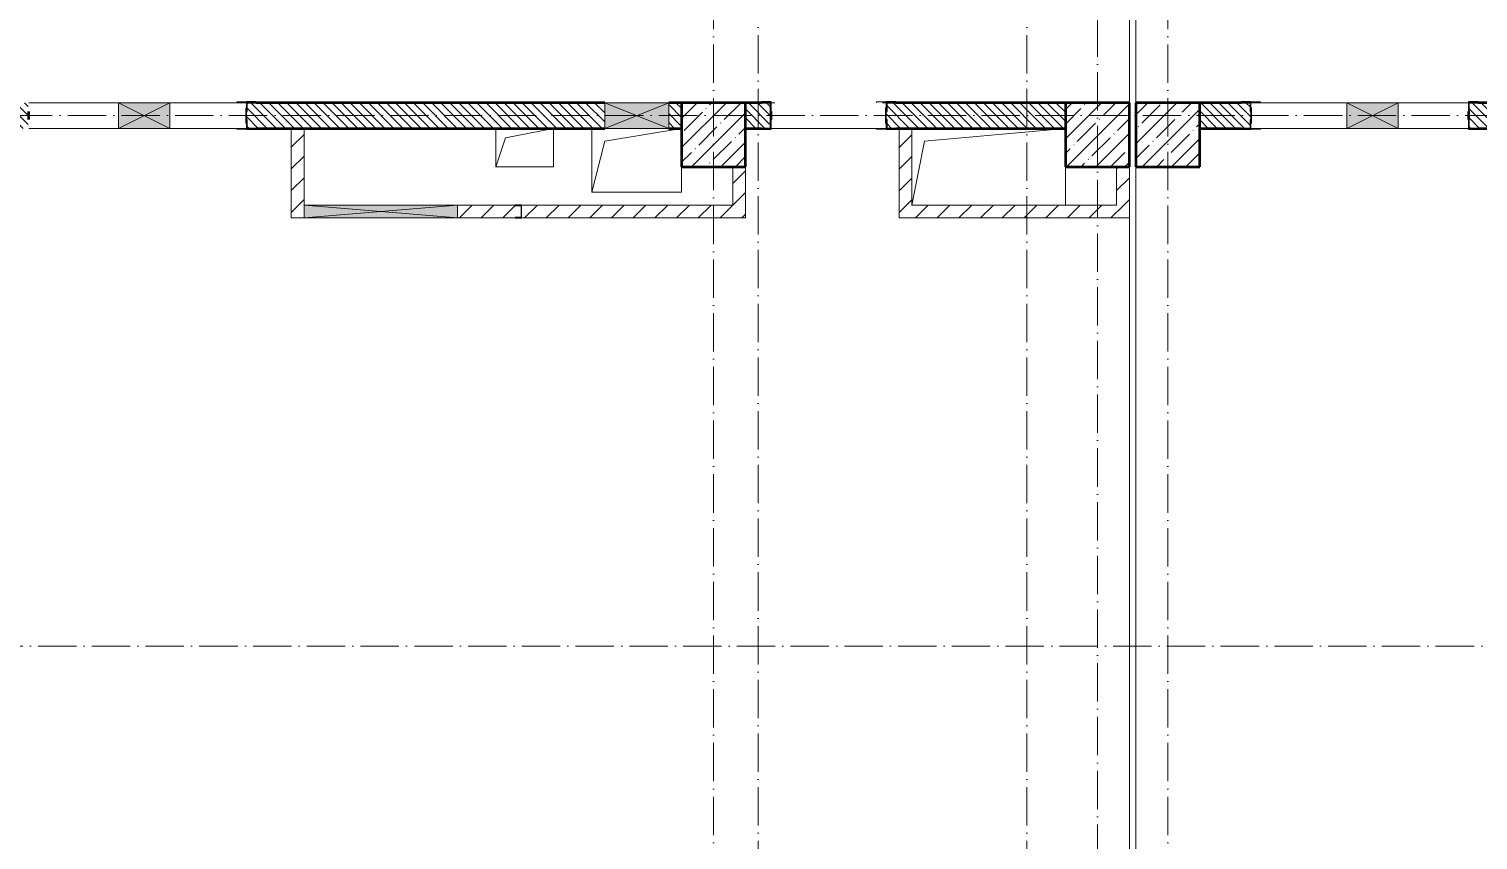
# Model space of a CAD drawing. Header units: millimetres. Extents: x -213536 to 1564669, y -45299 to 942238.
# Drawn here: x 47658 to 58983, y 459332 to 465674 of the extents above; entities that cross this region are included whole.
import ezdxf

# ---------------------------------------------------------------- set-up
doc = ezdxf.new("R2010")
doc.units = ezdxf.units.MM
doc.linetypes.add('50_200_ШТРИХ_1Т_ш5_п1_п1_', pattern=[700, 500, -100, 0, -100])
for name, color, linetype, lineweight in [('3.1) ЖБ окна 1.2 м', 102, 'Continuous', 30), ('A-DETL-GENF-OTLN', 7, 'Continuous', 9), ('A-FLOR-____-OTLN', 7, 'Continuous', 9), ('A-GENM-____-MCUT', 7, 'Continuous', 25), ('A-GENM-____-OTLN', 7, 'Continuous', 9), ('A-GENM-____-OTLN-1', 7, 'Continuous', 25), ('A-GLAZ-____-OTLN', 7, 'Continuous', 9), ('A-WALL-____-MCUT-2', 7, 'Continuous', 50), ('A-WALL-____-PATT-1', 7, 'Continuous', 9), ('A-WALL-FNSH-MCUT-1', 7, 'Continuous', 9), ('I-WALL-____-OTLN', 7, 'Continuous', 9), ('S-COLS-____-MCUT', 7, 'Continuous', 50), ('S-COLS-____-OTLN', 7, 'Continuous', 9), ('S-GRID-____-OTLN-1', 7, '50_200_ШТРИХ_1Т_ш5_п1_п1_', 9)]:
    doc.layers.add(name, color=color, linetype=linetype, lineweight=lineweight)
pattern_1 = [(45, (-15591.66, 459015.94), (-84.85281, 84.85281), [])]
pattern_2 = [(135, (-15591.663, 459015.94), (-35.35534, -35.35534), [])]

# ---------------------------------------------------------------- blocks, each defined once
blk = doc.blocks.new('BSC_Колонна _Прямоугольная - 500х500-V56-АР1_План отверстий 2 этажа в осях 1-64_А-ГГ')
at = {"layer": 'S-COLS-____-OTLN'}
h = blk.add_hatch(dxfattribs=at)
h.set_pattern_fill('FP_85', color=256, style=0, pattern_type=2)
h.set_pattern_definition([(45, (-68600, -5831.04), (-114.04925, 114.04925), []), (45, (-68485.95, -5831.04), (-114.04925, 114.04925), [201.613, -40.323, 3.353, -36.97])])
h.paths.add_polyline_path([(-250, -250), (250, -250), (250, 250), (-250, 250)], flags=0)
at = {"layer": 'S-COLS-____-MCUT'}
for p, q in [((250, 250), (-250, 250)), ((-250, 250), (-250, -250)), ((250, -250), (250, 250)), ((-250, -250), (250, -250))]:
    blk.add_line(p, q, dxfattribs=at)
blk = doc.blocks.new('BSC_Колонна _Прямоугольная - 500х500-V113-АР1_План отверстий 2 этажа в осях 1-64_А-ГГ')
at = {"layer": 'S-COLS-____-OTLN'}
h = blk.add_hatch(dxfattribs=at)
h.set_pattern_fill('FP_142', color=256, style=0, pattern_type=2)
h.set_pattern_definition([(45, (-71600, -5831.04), (-114.04925, 114.04925), []), (45, (-71485.95, -5831.04), (-114.04925, 114.04925), [201.613, -40.323, 3.353, -36.97])])
h.paths.add_polyline_path([(-250, -250), (250, -250), (250, 250), (-250, 250)], flags=0)
at = {"layer": 'S-COLS-____-MCUT'}
for p, q in [((250, 250), (-250, 250)), ((-250, 250), (-250, -250)), ((250, -250), (250, 250)), ((-250, -250), (250, -250))]:
    blk.add_line(p, q, dxfattribs=at)
blk = doc.blocks.new('BSC_Колонна _Прямоугольная - 500х500-V131-АР1_План отверстий 2 этажа в осях 1-64_А-ГГ')
at = {"layer": 'S-COLS-____-OTLN'}
h = blk.add_hatch(dxfattribs=at)
h.set_pattern_fill('FP_161', color=256, style=0, pattern_type=2)
h.set_pattern_definition([(45, (-72150, -5831.04), (-114.04925, 114.04925), []), (45, (-72035.95, -5831.04), (-114.04925, 114.04925), [201.613, -40.323, 3.353, -36.97])])
h.paths.add_polyline_path([(-250, -250), (250, -250), (250, 250), (-250, 250)], flags=0)
at = {"layer": 'S-COLS-____-MCUT'}
for p, q in [((250, 250), (-250, 250)), ((-250, 250), (-250, -250)), ((250, -250), (250, 250)), ((-250, -250), (250, -250))]:
    blk.add_line(p, q, dxfattribs=at)
blk = doc.blocks.new('Фахверк_СКБ_Уголок - 200_3960_зеркало-28268689-АР1_План отверстий 2 этажа в осях 1-64_А-ГГ')
at = {"layer": 'A-GENM-____-MCUT'}
for p, q in [((200, 156), (125, 156)), ((125, 156), (125, 81)), ((131, 81), (131, 150)), ((131, 150), (200, 150)), ((200, 150), (200, 156)), ((125, 81), (131, 81)), ((131, 19), (125, 19)), ((125, 19), (125, -56)), ((131, -50), (131, 19)), ((125, -56), (200, -56)), ((200, -50), (131, -50)), ((200, -56), (200, -50))]:
    blk.add_line(p, q, dxfattribs=at)
blk = doc.blocks.new('Фахверк_СКБ_Уголок - 200_3960-28268576-АР1_План отверстий 2 этажа в осях 1-64_А-ГГ')
at = {"layer": 'A-GENM-____-MCUT'}
for p, q in [((200, 156), (125, 156)), ((125, 156), (125, 81)), ((131, 81), (131, 150)), ((131, 150), (200, 150)), ((200, 150), (200, 156)), ((125, 81), (131, 81)), ((131, 19), (125, 19)), ((125, 19), (125, -56)), ((131, -50), (131, 19)), ((125, -56), (200, -56)), ((200, -50), (131, -50)), ((200, -56), (200, -50))]:
    blk.add_line(p, q, dxfattribs=at)
blk = doc.blocks.new('154_Стойка_СКБ_Уголок - СМ-2480_200-28346303-АР1_План отверстий 2 этажа в осях 1-64_А-ГГ')
at = {"layer": 'A-GENM-____-MCUT'}
for p, q in [((125, 156), (125, 81)), ((200, 156), (125, 156)), ((131, 81), (131, 150)), ((131, 150), (200, 150)), ((200, 150), (200, 156)), ((125, 81), (131, 81)), ((131, 19), (125, 19)), ((125, 19), (125, -56)), ((131, -50), (131, 19)), ((125, -56), (200, -56)), ((200, -50), (131, -50)), ((200, -56), (200, -50))]:
    blk.add_line(p, q, dxfattribs=at)
blk = doc.blocks.new('Стойка_Влож_Полоса боковая - Полоса-28213942-АР1_План отверстий 2 этажа в осях 1-64_А-ГГ')
at = {"layer": 'A-GENM-____-OTLN'}
for p, q in [((-5, 60), (0, 60)), ((-5, -60), (-5, 60)), ((0, 31), (0, -31)), ((0, -60), (-5, -60))]:
    blk.add_line(p, q, dxfattribs=at)
blk = doc.blocks.new('Стойка_Влож_Уголок_Опорный - Уголок-28213941-АР1_План отверстий 2 этажа в осях 1-64_А-ГГ')
at = {"layer": 'A-GENM-____-OTLN'}
for p, q in [((-212, -6), (-212, 0)), ((0, 0), (0, -6)), ((-212, -75), (-212, -6)), ((-212, -6), (-206, -6)), ((-212, -75), (-206, -75)), ((-6, -6), (0, -6)), ((-6, -75), (0, -75)), ((0, -6), (0, -75))]:
    blk.add_line(p, q, dxfattribs=at)
blk = doc.blocks.new('154_Фахверк_СКБ_Швеллер - Тип_100_3960-28318856-АР1_План отверстий 2 этажа в осях 1-64_А-ГГ')
at = {"layer": 'A-GENM-____-MCUT'}
for p, q in [((175, 50), (125, 50)), ((125, 50), (125, -50)), ((128, 47), (175, 47)), ((128, -47), (128, 47)), ((175, 47), (175, 50)), ((125, -50), (175, -50)), ((175, -47), (128, -47)), ((175, -50), (175, -47))]:
    blk.add_line(p, q, dxfattribs=at)
blk = doc.blocks.new('AR_Отверстие прямоугольное _в плите_ - AR_Отверстие прямоугольное _в плите_-30552548-АР1_План отверстий 2 этажа в осях 1-64_А-ГГ')
at = {"layer": 'A-GENM-____-OTLN'}
for p, q in [((-500, 200), (600, 300)), ((-600, -300), (-500, 200)), ((600, -300), (600, 0))]:
    blk.add_line(p, q, dxfattribs=at)
blk = doc.blocks.new('AR_Отверстие прямоугольное _в плите_ - AR_Отверстие прямоугольное _в плите_-30553029-АР1_План отверстий 2 этажа в осях 1-64_А-ГГ')
at = {"layer": 'A-GENM-____-OTLN'}
for p, q in [((-350, 250), (-350, -250)), ((-250, 150), (350, 250)), ((-350, -250), (-250, 150)), ((350, -250), (350, -50)), ((-350, -250), (350, -250))]:
    blk.add_line(p, q, dxfattribs=at)
blk = doc.blocks.new('AR_Отверстие прямоугольное _в плите_ - AR_Отверстие прямоугольное _в плите_-V184-АР1_План отверстий 2 этажа в осях 1-64_А-ГГ')
at = {"layer": 'A-GENM-____-OTLN'}
for p, q in [((-225, 150), (-225, -150)), ((-150, 75), (225, 150)), ((225, -150), (225, 150)), ((-225, -150), (-150, 75)), ((-225, -150), (225, -150))]:
    blk.add_line(p, q, dxfattribs=at)
blk = doc.blocks.new('AR_Отверстие прямоугольное _в стене__БезПР - AR_Отверстие прямоугольное _в стене__БезПР-36427847-АР1_План отверстий 2 этажа в осях 1-64_А-ГГ')
at = {"layer": 'A-GLAZ-____-OTLN'}
blk.add_hatch(color=256, dxfattribs=at).paths.add_polyline_path([(250, 100), (-250, 100), (-250, -100), (250, -100)], flags=0)
at = {"layer": 'A-DETL-GENF-OTLN'}
for p, q in [((-250, -100), (-250, 100)), ((-250, 100), (250, 100)), ((250, 100), (-250, -100)), ((-250, 100), (250, -100)), ((250, 100), (-250, 100)), ((-250, 100), (-250, -100)), ((250, 100), (250, -100)), ((250, -100), (250, 100)), ((250, -100), (-250, -100)), ((-250, -100), (250, -100))]:
    blk.add_line(p, q, dxfattribs=at)
at = {"layer": 'A-GLAZ-____-OTLN'}
blk.add_line((250, 100), (-250, 100), dxfattribs=at)
blk = doc.blocks.new('AR_Отверстие прямоугольное _в стене__БезПР - AR_Отверстие прямоугольное _в стене__БезПР-36428632-АР1_План отверстий 2 этажа в осях 1-64_А-ГГ')
at = {"layer": 'A-GLAZ-____-OTLN'}
blk.add_hatch(color=256, dxfattribs=at).paths.add_polyline_path([(-200, -100), (200, -100), (200, 100), (-200, 100)], flags=0)
at = {"layer": 'A-DETL-GENF-OTLN'}
for p, q in [((-200, -100), (-200, 100)), ((-200, 100), (200, 100)), ((200, 100), (-200, -100)), ((-200, 100), (200, -100)), ((200, 100), (-200, 100)), ((-200, 100), (-200, -100)), ((200, 100), (200, -100)), ((200, -100), (200, 100)), ((200, -100), (-200, -100)), ((-200, -100), (200, -100))]:
    blk.add_line(p, q, dxfattribs=at)
at = {"layer": 'A-GLAZ-____-OTLN'}
blk.add_line((200, 100), (-200, 100), dxfattribs=at)
blk = doc.blocks.new('AR_Отверстие прямоугольное _в стене__БезПР - AR_Отверстие прямоугольное _в стене__БезПР-36428102-АР1_План отверстий 2 этажа в осях 1-64_А-ГГ')
at = {"layer": 'A-GLAZ-____-OTLN'}
blk.add_hatch(color=256, dxfattribs=at).paths.add_polyline_path([(-600, 50), (-600, -50), (600, -50), (600, 50)], flags=0)
at = {"layer": 'A-DETL-GENF-OTLN'}
for p, q in [((-600, -50), (-600, 50)), ((-600, 50), (600, 50)), ((600, 50), (-600, -50)), ((-600, 50), (600, -50)), ((600, 50), (-600, 50)), ((-600, 50), (-600, -50)), ((600, 50), (600, -50)), ((600, -50), (600, 50)), ((600, -50), (-600, -50)), ((-600, -50), (600, -50))]:
    blk.add_line(p, q, dxfattribs=at)
at = {"layer": 'A-GLAZ-____-OTLN'}
blk.add_line((600, 50), (-600, 50), dxfattribs=at)
blk = doc.blocks.new('2этаж')
at = {"layer": 'S-GRID-____-OTLN-1', "color": 251, "ltscale": 0.6, "true_color": 0x636466}
for p, q in [((53358.3, 508896.9), (53358.3, 454533.3)), ((55458.3, 508896.9), (55458.3, 454750.2)), ((53008.3, 454750.2), (53008.3, 469166.5)), ((56008.3, 454533.3), (56008.3, 469166.5)), ((56558.3, 454750.2), (56558.3, 469166.5)), ((74727.1, 464997), (-20260.4, 464997)), ((88359, 460847), (-20260.4, 460847))]:
    blk.add_line(p, q, dxfattribs=at)

msp = doc.modelspace()

# ---------------------------------------------------------------- hatches: boundary and pattern name
at = {"layer": 'A-WALL-____-PATT-1'}
h = msp.add_hatch(dxfattribs=at)
h.set_pattern_fill('FP_6', color=256, style=0, pattern_type=2)
h.set_pattern_definition(pattern_2)
h.paths.add_polyline_path([(52658.3, 464897), (52758.3, 464897), (52758.3, 465097), (52658.3, 465097), (52658.3, 464902.9)], flags=0)
h.paths.add_polyline_path([(52158.3, 464897), (52158.3, 465097), (49364.3, 465096.6), (49364.3, 465028), (49358.3, 465028), (49358.3, 464966), (49364.3, 464966), (49364.3, 464897), (51558.3, 464897)], flags=0)
h.paths.add_polyline_path([(47583.3, 464897), (47652.3, 464897), (47652.3, 464966), (47658.3, 464966), (47658.3, 465028), (47652.3, 465028), (47652.3, 465097), (47258.3, 465097), (47258.3, 464897)], flags=0)
h = msp.add_hatch(dxfattribs=at)
h.set_pattern_fill('FP_6', color=256, style=0, pattern_type=2)
h.set_pattern_definition(pattern_2)
h.paths.add_polyline_path([(54433.3, 464897), (55758.3, 464897), (55758.3, 465097), (54364.3, 465097), (54364.3, 465028), (54358.3, 465028), (54358.3, 464966), (54364.3, 464966), (54364.3, 464897)], flags=0)
h.paths.add_polyline_path([(53383.3, 464897), (53452.3, 464897), (53452.3, 464966), (53458.3, 464966), (53458.3, 465028), (53452.3, 465028), (53452.3, 465097), (53258.3, 465097), (53258.3, 464897), (53325.8, 464897)], flags=0)
h = msp.add_hatch(dxfattribs=at)
h.set_pattern_fill('FP_6', color=256, style=0, pattern_type=2)
h.set_pattern_definition(pattern_2)
h.paths.add_polyline_path([(59114.3, 464897), (59308.3, 464897), (59308.3, 465097), (58914.3, 465097), (58914.3, 465028), (58908.3, 465028), (58908.3, 464966), (58914.3, 464966), (58914.3, 464897), (58983.3, 464897)], flags=0)
h.paths.add_polyline_path([(56808.3, 464897), (57202.3, 464897), (57202.3, 464966), (57208.3, 464966), (57208.3, 465028), (57202.3, 465028), (57202.3, 465097), (56808.3, 465097), (56808.3, 464937)], flags=0)
h = msp.add_hatch(dxfattribs=at)
h.set_pattern_fill('FP_4', color=256, style=0, pattern_type=2)
h.set_pattern_definition(pattern_1)
h.paths.add_polyline_path([(49808.3, 464197), (49808.3, 464897), (49708.3, 464897), (49708.3, 464197)], flags=0)
h = msp.add_hatch(dxfattribs=at)
h.set_pattern_fill('FP_4', color=256, style=0, pattern_type=2)
h.set_pattern_definition(pattern_1)
h.paths.add_polyline_path([(54558.3, 464297), (54558.3, 464897), (54458.3, 464897), (54458.3, 464297)], flags=0)
h = msp.add_hatch(dxfattribs=at)
h.set_pattern_fill('FP_4', color=256, style=0, pattern_type=2)
h.set_pattern_definition(pattern_1)
h.paths.add_polyline_path([(53258.3, 464297), (53258.3, 464597), (53158.3, 464597), (53158.3, 464297)], flags=0)
h = msp.add_hatch(dxfattribs=at)
h.set_pattern_fill('FP_4', color=256, style=0, pattern_type=2)
h.set_pattern_definition(pattern_1)
h.paths.add_polyline_path([(56258.3, 464297), (56258.3, 464597), (56158.3, 464597), (56158.3, 464297)], flags=0)
h = msp.add_hatch(dxfattribs=at)
h.set_pattern_fill('FP_4', color=256, style=0, pattern_type=2)
h.set_pattern_definition(pattern_1)
h.paths.add_polyline_path([(53258.3, 464197), (53258.3, 464297), (51508.3, 464297), (51508.3, 464197), (51558.3, 464197)], flags=0)
h.paths.add_polyline_path([(51458.3, 464197), (51458.3, 464200), (51505.3, 464200), (51505.3, 464294), (51458.3, 464294), (51458.3, 464297), (51008.3, 464297), (51008.3, 464197)], flags=0)
h = msp.add_hatch(dxfattribs=at)
h.set_pattern_fill('FP_4', color=256, style=0, pattern_type=2)
h.set_pattern_definition(pattern_1)
h.paths.add_polyline_path([(56258.3, 464197), (56258.3, 464297), (54458.3, 464297), (54458.3, 464197), (55093.2, 464197)], flags=0)

# ---------------------------------------------------------------- linework, layer by layer
at = {"layer": 'A-FLOR-____-OTLN'}
for p, q in [((56258.3, 465097), (56258.3, 467997)), ((56308.3, 467997), (56308.3, 465097)), ((51308.3, 464597), (51308.3, 464897)), ((51758.3, 464897), (51758.3, 464597)), ((52058.3, 464397), (52058.3, 464897)), ((51758.3, 464597), (51308.3, 464597)), ((52758.3, 464597), (52758.3, 464397)), ((55758.3, 464597), (55758.3, 464297)), ((56308.3, 464597), (56308.3, 457597)), ((52758.3, 464397), (52058.3, 464397)), ((56258.3, 457597), (56258.3, 464197))]:
    msp.add_line(p, q, dxfattribs=at)
at = {"layer": 'A-WALL-____-MCUT-2'}
for p, q in [((47658.3, 464966), (47658.3, 465028)), ((52158.3, 465097), (49433.3, 465097)), ((52758.3, 465097), (52658.3, 465097)), ((53383.3, 465097), (53258.3, 465097)), ((53458.3, 464966), (53458.3, 465028)), ((55758.3, 465097), (54433.3, 465097)), ((57133.3, 465097), (56808.3, 465097)), ((58908.3, 465028), (58908.3, 464966)), ((59308.3, 465097), (58983.3, 465097)), ((49433.3, 464897), (52158.3, 464897)), ((52658.3, 464897), (52758.3, 464897)), ((53258.3, 464897), (53383.3, 464897)), ((54433.3, 464897), (55758.3, 464897)), ((56808.3, 464897), (57133.3, 464897)), ((58983.3, 464897), (59308.3, 464897))]:
    msp.add_line(p, q, dxfattribs=at)
at = {"layer": 'A-WALL-FNSH-MCUT-1'}
for p, q in [((49708.3, 464897), (49708.3, 464197)), ((49808.3, 464297), (49808.3, 464897)), ((54458.3, 464897), (54458.3, 464197)), ((54558.3, 464297), (54558.3, 464897)), ((53158.3, 464597), (53158.3, 464297)), ((53258.3, 464197), (53258.3, 464597)), ((56158.3, 464597), (56158.3, 464297)), ((56258.3, 464197), (56258.3, 464597)), ((51458.3, 464297), (51008.3, 464297)), ((53158.3, 464297), (51508.3, 464297)), ((56158.3, 464297), (54558.3, 464297)), ((49708.3, 464197), (49808.3, 464197)), ((51008.3, 464197), (51458.3, 464197)), ((51508.3, 464197), (53258.3, 464197)), ((54458.3, 464197), (56258.3, 464197))]:
    msp.add_line(p, q, dxfattribs=at)
at = {"layer": 'I-WALL-____-OTLN'}
for p, q in [((47658.3, 465097), (48358.3, 465097)), ((48758.3, 465097), (49358.3, 465097)), ((53458.3, 465097), (53488.3, 465097)), ((54328.3, 465097), (54358.3, 465097)), ((57208.3, 465097), (57958.3, 465097)), ((58358.3, 465097), (58908.3, 465097)), ((48358.3, 464897), (47658.3, 464897)), ((49358.3, 464897), (48758.3, 464897)), ((54358.3, 464897), (53458.3, 464897)), ((57958.3, 464897), (57208.3, 464897)), ((58908.3, 464897), (58358.3, 464897))]:
    msp.add_line(p, q, dxfattribs=at)

# ---------------------------------------------------------------- block references
at = {"layer": '3.1) ЖБ окна 1.2 м'}
msp.add_blockref('2этаж', (0, 0), dxfattribs=at)
at = {"layer": 'A-GENM-____-OTLN'}
for name, p, rotation in [('Стойка_Влож_Уголок_Опорный - Уголок-28213941-АР1_План отверстий 2 этажа в осях 1-64_А-ГГ', (49358.3, 464891), 269.9999999999995), ('Стойка_Влож_Уголок_Опорный - Уголок-28213941-АР1_План отверстий 2 этажа в осях 1-64_А-ГГ', (54358.3, 464891), 269.9999999999995), ('Стойка_Влож_Уголок_Опорный - Уголок-28213941-АР1_План отверстий 2 этажа в осях 1-64_А-ГГ', (57208.3, 465103), 89.99999999999955), ('Стойка_Влож_Полоса боковая - Полоса-28213942-АР1_План отверстий 2 этажа в осях 1-64_А-ГГ', (57208.3, 464997), 180)]:
    msp.add_blockref(name, p, dxfattribs=dict(at, rotation=rotation))
for name, p in [('Стойка_Влож_Полоса боковая - Полоса-28213942-АР1_План отверстий 2 этажа в осях 1-64_А-ГГ', (49358.3, 464997)), ('Стойка_Влож_Полоса боковая - Полоса-28213942-АР1_План отверстий 2 этажа в осях 1-64_А-ГГ', (54358.3, 464997)), ('AR_Отверстие прямоугольное _в плите_ - AR_Отверстие прямоугольное _в плите_-V184-АР1_План отверстий 2 этажа в осях 1-64_А-ГГ', (51533.3, 464747)), ('AR_Отверстие прямоугольное _в плите_ - AR_Отверстие прямоугольное _в плите_-30553029-АР1_План отверстий 2 этажа в осях 1-64_А-ГГ', (52408.3, 464647)), ('AR_Отверстие прямоугольное _в плите_ - AR_Отверстие прямоугольное _в плите_-30552548-АР1_План отверстий 2 этажа в осях 1-64_А-ГГ', (55158.3, 464597))]:
    msp.add_blockref(name, p, dxfattribs=at)
at = {"layer": 'A-GENM-____-OTLN-1'}
for name, p in [('154_Стойка_СКБ_Уголок - СМ-2480_200-28346303-АР1_План отверстий 2 этажа в осях 1-64_А-ГГ', (49233.3, 464947)), ('154_Стойка_СКБ_Уголок - СМ-2480_200-28346303-АР1_План отверстий 2 этажа в осях 1-64_А-ГГ', (54233.3, 464947)), ('Фахверк_СКБ_Уголок - 200_3960-28268576-АР1_План отверстий 2 этажа в осях 1-64_А-ГГ', (58783.3, 464947))]:
    msp.add_blockref(name, p, dxfattribs=at)
at = {"layer": 'A-GENM-____-OTLN-1', "rotation": 180}
for name, p in [('Фахверк_СКБ_Уголок - 200_3960_зеркало-28268689-АР1_План отверстий 2 этажа в осях 1-64_А-ГГ', (53583.3, 465047)), ('154_Стойка_СКБ_Уголок - СМ-2480_200-28346303-АР1_План отверстий 2 этажа в осях 1-64_А-ГГ', (57333.3, 465047)), ('154_Фахверк_СКБ_Швеллер - Тип_100_3960-28318856-АР1_План отверстий 2 этажа в осях 1-64_А-ГГ', (51633.3, 464247))]:
    msp.add_blockref(name, p, dxfattribs=at)
at = {"layer": 'A-GLAZ-____-OTLN', "rotation": 180}
for name, p in [('AR_Отверстие прямоугольное _в стене__БезПР - AR_Отверстие прямоугольное _в стене__БезПР-36428632-АР1_План отверстий 2 этажа в осях 1-64_А-ГГ', (48558.3, 464997)), ('AR_Отверстие прямоугольное _в стене__БезПР - AR_Отверстие прямоугольное _в стене__БезПР-36427847-АР1_План отверстий 2 этажа в осях 1-64_А-ГГ', (52408.3, 464997)), ('AR_Отверстие прямоугольное _в стене__БезПР - AR_Отверстие прямоугольное _в стене__БезПР-36428632-АР1_План отверстий 2 этажа в осях 1-64_А-ГГ', (58158.3, 464997)), ('AR_Отверстие прямоугольное _в стене__БезПР - AR_Отверстие прямоугольное _в стене__БезПР-36428102-АР1_План отверстий 2 этажа в осях 1-64_А-ГГ', (50408.3, 464247))]:
    msp.add_blockref(name, p, dxfattribs=at)
at = {"layer": 'S-COLS-____-OTLN'}
for name, p in [('BSC_Колонна _Прямоугольная - 500х500-V56-АР1_План отверстий 2 этажа в осях 1-64_А-ГГ', (53008.3, 464847)), ('BSC_Колонна _Прямоугольная - 500х500-V113-АР1_План отверстий 2 этажа в осях 1-64_А-ГГ', (56008.3, 464847)), ('BSC_Колонна _Прямоугольная - 500х500-V131-АР1_План отверстий 2 этажа в осях 1-64_А-ГГ', (56558.3, 464847))]:
    msp.add_blockref(name, p, dxfattribs=at)

doc.saveas('drawing.dxf')
